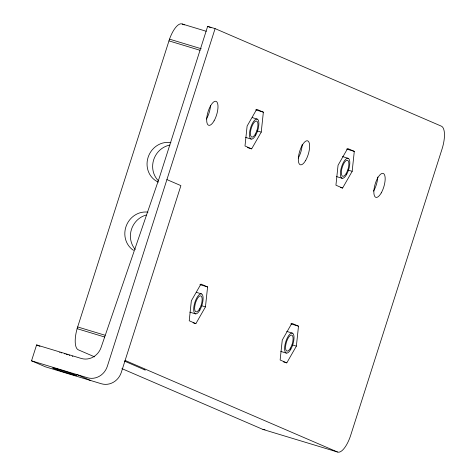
<?xml version="1.0" encoding="UTF-8"?>
<svg xmlns="http://www.w3.org/2000/svg" width="476" height="476" viewBox="0 0 476 476"><rect width="100%" height="100%" fill="white"/><g stroke="black" fill="none" stroke-linecap="round" stroke-linejoin="round"><path stroke-width="0.71" d="M205.459 306.895L207.584 286.939L200.931 284.071L191.346 300.814L189.222 320.77L195.874 323.638L205.459 306.895L201.271 305.628M261.235 132.126L263.359 112.169L256.707 109.301L247.121 126.039L244.997 145.995L251.649 148.863L261.235 132.126L257.046 130.858M296.375 346.135L298.5 326.179L291.847 323.311L282.268 340.054L280.138 360.011L286.79 362.879L296.375 346.135L292.187 344.868M352.169 171.33L354.293 151.374L347.641 148.506L338.055 165.243L335.931 185.2L342.583 188.068L352.169 171.33L347.98 170.063M94.653 356.875L78.296 349.824A20.867 7.574 -73.2 0 1 77.118 328.684L169.521 39.151A20.867 7.574 -73.2 0 1 182.272 24.02L206.257 31.279M166.915 179.595L180.904 185.628L121.309 372.369A16.696 15.541 -66.7 0 1 101.346 383.751L45.517 366.853L31.523 360.82L36.598 344.927L81.265 358.452A16.696 15.541 -66.7 0 0 101.227 347.063L159.472 177.34L207.655 26.358L215.098 28.614L441.383 126.176A20.867 7.574 -73.2 0 1 442.037 149.059L350.741 435.129A20.867 7.574 -73.2 0 1 337.407 451.98L262.96 429.441L121.91 368.626M215.098 28.614L107.32 366.336A16.696 15.541 -66.7 0 1 87.358 377.724L31.523 360.82M255.683 109.843L263.359 112.169M346.617 149.047L354.293 151.374M247.46 147.596L251.649 148.863M340.489 187.431L342.583 188.068M199.908 284.618L207.584 286.939M290.824 323.858L298.5 326.179M193.083 322.793L195.874 323.638M283.303 361.82L286.79 362.879M169.521 39.151L201.259 48.76M168.938 40.871L199.974 50.266M252.274 117.602L257.159 119.083M342.512 156.598L348.093 158.288M245.61 137.391L251.197 139.081M336.544 176.596L342.125 178.286M196.499 292.377L201.384 293.859M286.719 331.403L292.306 333.099M189.835 312.161L195.422 313.857M280.757 351.407L286.338 353.097M77.642 326.941L105.148 335.271M77.118 328.684L104.625 337.014M124.432 361.088L145.299 370.108M182.272 24.02L184.319 24.901M125.111 360.451L337.407 451.98M36.598 344.927L39.93 346.361M76.785 374.523L90.773 380.55M207.655 26.358L211.017 27.816M59.69 352.383A12.519 0.482 17.7 0 1 60.047 352.472M61.273 352.805A12.519 0.482 17.7 0 1 61.725 352.93M64.308 353.68A12.519 0.482 17.7 0 1 64.873 353.846M66.039 354.203A12.519 0.482 17.7 0 1 66.64 354.382M67.247 354.572A12.519 0.482 17.7 0 1 67.866 354.763M69.109 355.155A12.519 0.482 17.7 0 1 69.734 355.352M72.209 356.155A12.519 0.482 17.7 0 1 72.816 356.351M302.183 144.46A12.519 4.546 -73.2 0 1 298.262 158.086M144.71 369.769A20.867 7.574 -73.2 0 1 144.18 369.281M210.529 105.505A12.519 4.546 -73.2 0 1 206.346 119.059M377.73 177.03A12.519 4.546 -73.2 0 1 373.523 191.138M264.983 429.542A20.867 7.574 -73.2 0 1 262.96 429.441M158.318 182.118A20.867 19.427 -66.7 0 1 148.09 157.372A20.867 19.427 -66.7 0 1 170.914 142.639M133.536 250.37A20.867 19.427 -66.7 0 1 126.247 225.904A20.867 19.427 -66.7 0 1 147.971 212.153M158.502 180.874A20.867 19.427 -66.7 0 1 153.683 159.787A20.867 19.427 -66.7 0 1 169.926 145.079M135.273 249.442A20.867 19.427 -66.7 0 1 146.257 215.027M58.007 370.054A12.519 0.482 17.7 0 0 76.481 375.546A12.519 0.482 17.7 0 0 59.232 369.572A12.519 0.482 17.7 0 0 58.007 370.054M381.252 192.905A12.519 4.546 -73.2 0 0 383.323 173.46A12.519 4.546 -73.2 0 0 373.981 189.775A12.519 4.546 -73.2 0 0 381.252 192.905M214.075 120.833A12.519 4.546 -73.2 0 0 216.146 101.382A12.519 4.546 -73.2 0 0 206.804 117.697A12.519 4.546 -73.2 0 0 214.075 120.833M305.705 160.335A12.519 4.546 -73.2 0 0 307.776 140.89A12.519 4.546 -73.2 0 0 298.44 157.205A12.519 4.546 -73.2 0 0 305.705 160.335M255.332 134.101A8.348 3.029 -73.2 0 0 256.713 121.136A8.348 3.029 -73.2 0 0 250.489 132.013A8.348 3.029 -73.2 0 0 255.332 134.101M346.266 173.306A8.348 3.029 -73.2 0 0 347.647 160.341A8.348 3.029 -73.2 0 0 341.417 171.217A8.348 3.029 -73.2 0 0 346.266 173.306M290.479 348.111A8.348 3.029 -73.2 0 0 291.859 335.152A8.348 3.029 -73.2 0 0 285.63 346.022A8.348 3.029 -73.2 0 0 290.479 348.111M199.557 308.87A8.348 3.029 -73.2 0 0 200.937 295.911A8.348 3.029 -73.2 0 0 194.714 306.782A8.348 3.029 -73.2 0 0 199.557 308.87M255.624 135.357A10.436 3.79 -73.2 0 0 257.349 119.149A10.436 3.79 -73.2 0 0 249.567 132.744A10.436 3.79 -73.2 0 0 255.624 135.357M346.552 174.561A10.436 3.79 -73.2 0 0 348.283 158.353A10.436 3.79 -73.2 0 0 340.495 171.949A10.436 3.79 -73.2 0 0 346.552 174.561M290.765 349.366A10.436 3.79 -73.2 0 0 292.49 333.164A10.436 3.79 -73.2 0 0 284.707 346.754A10.436 3.79 -73.2 0 0 290.765 349.366M199.849 310.126A10.436 3.79 -73.2 0 0 201.574 293.924A10.436 3.79 -73.2 0 0 193.786 307.514A10.436 3.79 -73.2 0 0 199.849 310.126"/></g></svg>
